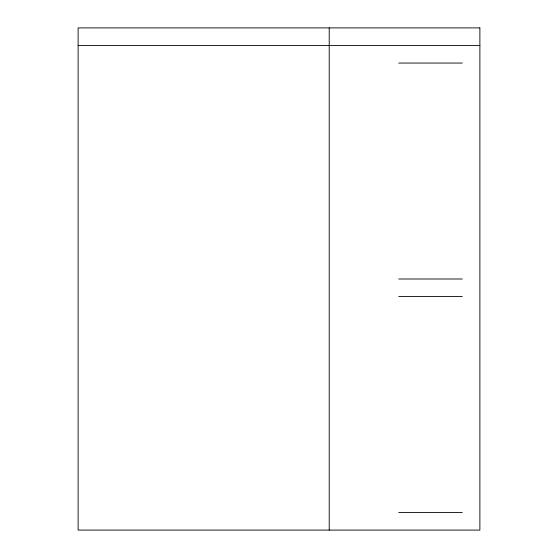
<?xml version="1.0" encoding="UTF-8"?>
<svg xmlns="http://www.w3.org/2000/svg" width="558" height="558" viewBox="0 0 558 558"><rect width="100%" height="100%" fill="white"/><g stroke="black" fill="none" stroke-linecap="round" stroke-linejoin="round"><path stroke-width="0.84" d="M78.12 45.477L479.88 45.477M398.705 63.054L462.303 63.054M398.705 279L462.303 279M398.705 296.577L462.303 296.577M398.705 512.523L462.303 512.523M329.22 27.9L329.22 530.1M479.88 27.9L78.12 27.9L78.12 530.1L479.88 530.1L479.88 27.9"/></g></svg>
